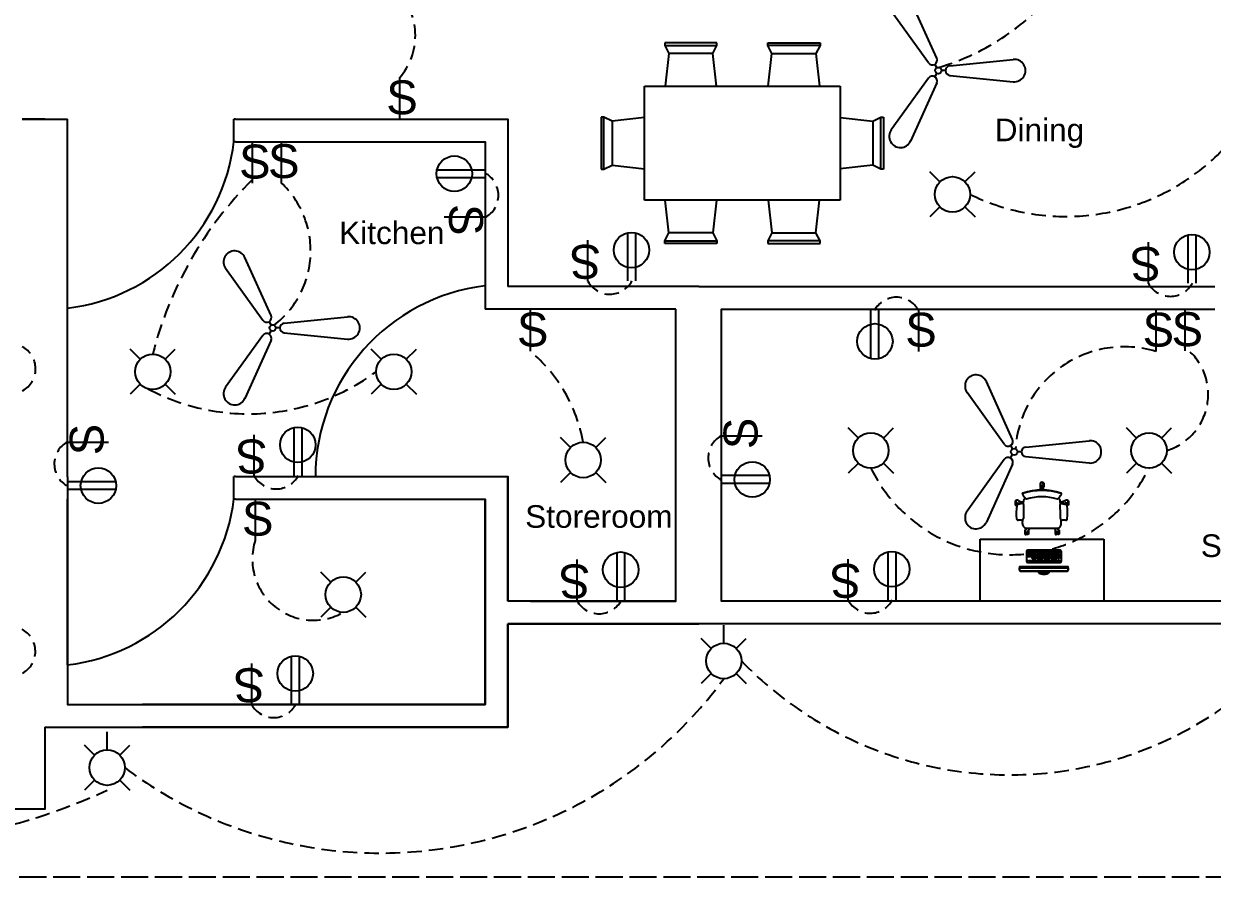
# Model space of a CAD drawing. Header units: feet. Extents: x 15180 to 17114, y 6067 to 8094.
# Drawn here: x 15779 to 16305, y 7199 to 7577 of the extents above; entities that cross this region are included whole.
import ezdxf

# ---------------------------------------------------------------- set-up
doc = ezdxf.new("R2010")
doc.units = ezdxf.units.FT
doc.linetypes.add('ACAD_ISO02W100', pattern=[15, 12, -3])
doc.linetypes.add('HIDDEN', pattern=[9.525, 6.35, -3.175])
for name, color, linetype in [('doors', 211, 'Continuous'), ('Electrical', 50, 'Continuous'), ('Electrical Hidden', 120, 'HIDDEN'), ('freecads.com', 7, 'Continuous'), ('Switches', 90, 'Continuous')]:
    doc.layers.add(name, color=color, linetype=linetype)
doc.layers.add('Layer2', color=7, linetype='ACAD_ISO02W100', true_color=0xff8f8f)
doc.styles.get("Standard").update_dxf_attribs({"font": 'arial.ttf'})

# ---------------------------------------------------------------- blocks, each defined once
blk = doc.blocks.new('*U39')
at = {"layer": 'Electrical'}
blk.add_line((-2.22, -2.22), (2.22, 2.22), dxfattribs=at)
blk = doc.blocks.new('*U40')
at = {"layer": 'Electrical', "color": 0, "linetype": 'ByBlock', "lineweight": -2, "transparency": 16777216}
for p, rotation in [((12970.18, 6151.56), 90.00000000000001), ((12970.18, 6136.04), 180), ((12985.7, 6136.04), 270)]:
    blk.add_blockref('*U39', p, dxfattribs=dict(at, rotation=rotation))
blk.add_blockref('*U39', (12985.7, 6151.56), dxfattribs=at)
blk = doc.blocks.new('*U41')
at = {"layer": 'Electrical'}
blk.add_line((-2.22, -2.22), (2.22, 2.22), dxfattribs=at)
blk = doc.blocks.new('*U42')
at = {"layer": 'Electrical', "color": 0, "linetype": 'ByBlock', "lineweight": -2, "transparency": 16777216}
for p, rotation in [((12970.18, 6151.56), 90.00000000000001), ((12970.18, 6136.04), 180), ((12985.7, 6136.04), 270)]:
    blk.add_blockref('*U41', p, dxfattribs=dict(at, rotation=rotation))
blk.add_blockref('*U41', (12985.7, 6151.56), dxfattribs=at)
blk = doc.blocks.new('*U43')
at = {"layer": 'Electrical'}
blk.add_line((-2.22, -2.22), (2.22, 2.22), dxfattribs=at)
blk = doc.blocks.new('*U44')
at = {"layer": 'Electrical', "color": 0, "linetype": 'ByBlock', "lineweight": -2, "transparency": 16777216}
for p, rotation in [((12970.18, 6151.56), 90.00000000000001), ((12970.18, 6136.04), 180), ((12985.7, 6136.04), 270)]:
    blk.add_blockref('*U43', p, dxfattribs=dict(at, rotation=rotation))
blk.add_blockref('*U43', (12985.7, 6151.56), dxfattribs=at)
blk = doc.blocks.new('*U45')
at = {"layer": 'Electrical'}
blk.add_line((-2.22, -2.22), (2.22, 2.22), dxfattribs=at)
blk = doc.blocks.new('*U46')
at = {"layer": 'Electrical', "color": 0, "linetype": 'ByBlock', "lineweight": -2, "transparency": 16777216}
for p, rotation in [((12970.18, 6151.56), 90.00000000000001), ((12970.18, 6136.04), 180), ((12985.7, 6136.04), 270)]:
    blk.add_blockref('*U45', p, dxfattribs=dict(at, rotation=rotation))
blk.add_blockref('*U45', (12985.7, 6151.56), dxfattribs=at)
blk = doc.blocks.new('*U53')
at = {"layer": 'Electrical'}
blk.add_line((-2.22, -2.22), (2.22, 2.22), dxfattribs=at)
blk = doc.blocks.new('*U54')
at = {"layer": 'Electrical', "color": 0, "linetype": 'ByBlock', "lineweight": -2, "transparency": 16777216}
for p, rotation in [((12970.18, 6151.56), 90.00000000000001), ((12970.18, 6136.04), 180), ((12985.7, 6136.04), 270)]:
    blk.add_blockref('*U53', p, dxfattribs=dict(at, rotation=rotation))
blk.add_blockref('*U53', (12985.7, 6151.56), dxfattribs=at)
blk = doc.blocks.new('*U65')
at = {"layer": 'Electrical'}
blk.add_line((-2.22, -2.22), (2.22, 2.22), dxfattribs=at)
blk = doc.blocks.new('*U66')
at = {"layer": 'Electrical', "color": 0, "linetype": 'ByBlock', "lineweight": -2, "transparency": 16777216}
for p, rotation in [((12970.18, 6151.56), 90.00000000000001), ((12970.18, 6136.04), 180), ((12985.7, 6136.04), 270)]:
    blk.add_blockref('*U65', p, dxfattribs=dict(at, rotation=rotation))
blk.add_blockref('*U65', (12985.7, 6151.56), dxfattribs=at)
blk = doc.blocks.new('*U67')
at = {"layer": 'Electrical'}
blk.add_line((-2.22, -2.22), (2.22, 2.22), dxfattribs=at)
blk = doc.blocks.new('*U68')
at = {"layer": 'Electrical', "color": 0, "linetype": 'ByBlock', "lineweight": -2, "transparency": 16777216}
for p, rotation in [((12970.18, 6151.56), 90.00000000000001), ((12970.18, 6136.04), 180), ((12985.7, 6136.04), 270)]:
    blk.add_blockref('*U67', p, dxfattribs=dict(at, rotation=rotation))
blk.add_blockref('*U67', (12985.7, 6151.56), dxfattribs=at)
blk = doc.blocks.new('*U71')
at = {"layer": 'Electrical', "color": 1}
for p, q in [((-16.81, 0), (-18.58, 0)), ((-14.9, 2.11), (13.13, 4.93)), ((-14.9, -2.11), (13.13, -4.93))]:
    blk.add_line(p, q, dxfattribs=at)
for centre, radius, start, end in [((-14.68, 0), 2.12, 95.7392, 264.2608), ((13.62, 0), 4.95, 264.2608, 95.7392)]:
    blk.add_arc(centre, radius, start, end, dxfattribs=at)
blk = doc.blocks.new('*U72')
at = {"layer": 'Electrical', "color": 0, "linetype": 'ByBlock', "lineweight": -2, "transparency": 16777216}
for p, rotation in [((11046.94, 5535.16), 120), ((11046.94, 5500.53), 239.9999999999999)]:
    blk.add_blockref('*U71', p, dxfattribs=dict(at, rotation=rotation))
blk.add_blockref('*U71', (11076.93, 5517.84), dxfattribs=at)
blk = doc.blocks.new('*U77')
at = {"layer": 'Electrical', "color": 1}
for p, q in [((-16.81, 0), (-18.58, 0)), ((-14.9, 2.11), (13.13, 4.93)), ((-14.9, -2.11), (13.13, -4.93))]:
    blk.add_line(p, q, dxfattribs=at)
for centre, radius, start, end in [((-14.68, 0), 2.12, 95.7392, 264.2608), ((13.62, 0), 4.95, 264.2608, 95.7392)]:
    blk.add_arc(centre, radius, start, end, dxfattribs=at)
blk = doc.blocks.new('*U78')
at = {"layer": 'Electrical', "color": 0, "linetype": 'ByBlock', "lineweight": -2, "transparency": 16777216}
for p, rotation in [((11046.94, 5535.16), 120), ((11046.94, 5500.53), 239.9999999999999)]:
    blk.add_blockref('*U77', p, dxfattribs=dict(at, rotation=rotation))
blk.add_blockref('*U77', (11076.93, 5517.84), dxfattribs=at)
blk = doc.blocks.new('*U81')
at = {"layer": 'Electrical'}
blk.add_line((-2.22, -2.22), (2.22, 2.22), dxfattribs=at)
blk = doc.blocks.new('*U82')
at = {"layer": 'Electrical', "color": 0, "linetype": 'ByBlock', "lineweight": -2, "transparency": 16777216}
for p, rotation in [((12970.18, 6151.56), 90.00000000000001), ((12970.18, 6136.04), 180), ((12985.7, 6136.04), 270)]:
    blk.add_blockref('*U81', p, dxfattribs=dict(at, rotation=rotation))
blk.add_blockref('*U81', (12985.7, 6151.56), dxfattribs=at)
blk = doc.blocks.new('*U83')
at = {"layer": 'Electrical'}
blk.add_line((-2.22, -2.22), (2.22, 2.22), dxfattribs=at)
blk = doc.blocks.new('*U84')
at = {"layer": 'Electrical', "color": 0, "linetype": 'ByBlock', "lineweight": -2, "transparency": 16777216}
for p, rotation in [((12970.18, 6151.56), 90.00000000000001), ((12970.18, 6136.04), 180), ((12985.7, 6136.04), 270)]:
    blk.add_blockref('*U83', p, dxfattribs=dict(at, rotation=rotation))
blk.add_blockref('*U83', (12985.7, 6151.56), dxfattribs=at)
blk = doc.blocks.new('*U91')
at = {"layer": 'Electrical', "color": 1}
for p, q in [((-16.81, 0), (-18.58, 0)), ((-14.9, 2.11), (13.13, 4.93)), ((-14.9, -2.11), (13.13, -4.93))]:
    blk.add_line(p, q, dxfattribs=at)
for centre, radius, start, end in [((-14.68, 0), 2.12, 95.7392, 264.2608), ((13.62, 0), 4.95, 264.2608, 95.7392)]:
    blk.add_arc(centre, radius, start, end, dxfattribs=at)
blk = doc.blocks.new('*U92')
at = {"layer": 'Electrical', "color": 0, "linetype": 'ByBlock', "lineweight": -2, "transparency": 16777216}
for p, rotation in [((11046.94, 5535.16), 120), ((11046.94, 5500.53), 239.9999999999999)]:
    blk.add_blockref('*U91', p, dxfattribs=dict(at, rotation=rotation))
blk.add_blockref('*U91', (11076.93, 5517.84), dxfattribs=at)

msp = doc.modelspace()

# ---------------------------------------------------------------- linework, layer by layer
for p, q in [((15787.989, 7534.818), (15777.93, 7534.818)), ((15777.93, 7534.818), (15798.049, 7534.818)), ((15798.049, 7376.475), (15798.049, 7534.818)), ((15872.257, 7534.818), (15871.641, 7534.818)), ((15871.641, 7524.758), (15871.641, 7534.818)), ((15872.257, 7524.758), (15871.641, 7524.758)), ((15982.74, 7460.706), (15982.74, 7450.647)), ((15992.8, 7450.647), (15982.74, 7450.647)), ((15872.257, 7376.729), (15871.608, 7376.729)), ((15871.608, 7366.669), (15871.608, 7376.729)), ((15872.257, 7366.669), (15871.608, 7366.669))]:
    msp.add_line(p, q)
for points in [[(16000.378, 7918.71), (16710.061, 7918.71), (16710.061, 7311.552), (15992.8, 7311.552)], [(15872.257, 7534.818), (15992.8, 7534.818), (15992.8, 7460.706)], [(15872.257, 7524.758), (15982.74, 7524.758), (15982.74, 7460.706)], [(16077.28, 7460.706), (15992.8, 7460.706)], [(16077.28, 7460.706), (16305.647, 7460.706)], [(16381.178, 7460.706), (16381.178, 7321.611), (16087.34, 7321.611), (16087.34, 7450.647), (16305.647, 7450.647)], [(16067.221, 7450.647), (15992.8, 7450.647)], [(16002.859, 7321.611), (16067.221, 7321.611), (16067.221, 7450.647)], [(15798.049, 7376.475), (15798.049, 7275.805), (15982.74, 7275.805), (15982.74, 7366.669)], [(15872.257, 7376.729), (15992.8, 7376.729), (15992.8, 7321.611)], [(15992.8, 7376.729), (15992.8, 7376.475)], [(15992.8, 7376.475), (15992.8, 7321.611)], [(15992.8, 7321.611), (15992.8, 7376.475)], [(15872.257, 7366.669), (15982.74, 7366.669), (15982.74, 7275.805), (15831.24, 7275.805)], [(16067.221, 7321.611), (15992.8, 7321.611)], [(16381.178, 7321.611), (16087.34, 7321.611)], [(15787.989, 7265.746), (15992.8, 7265.746), (15992.8, 7311.552)], [(15992.8, 7311.552), (15992.8, 7265.746), (15831.24, 7265.746)], [(15992.8, 7311.552), (16077.28, 7311.552)], [(16391.238, 7311.552), (16077.28, 7311.552)], [(15787.989, 7265.746), (15787.989, 7229.524), (15697.335, 7229.524), (15697.335, 7278.682)]]:
    msp.add_lwpolyline(points)
at = {"layer": 'doors'}
for p, q in [((15798.049, 7451.166), (15798.049, 7534.818)), ((15907.684, 7376.729), (15992.8, 7376.729)), ((15798.049, 7293.345), (15798.049, 7366.669))]:
    msp.add_line(p, q, dxfattribs=at)
for centre, radius, start, end in [((15787.989, 7534.818), 84.254, 276.85716, 353.14284), ((15992.8, 7376.475), 85.116, 96.7874, 180), ((15787.989, 7376.997), 84.254, 276.85716, 352.95935)]:
    msp.add_arc(centre, radius, start, end, dxfattribs=at)
at = {"layer": 'Electrical', "color": 6}
for p, q in [((15944.902, 7553.019), (15944.902, 7534.818)), ((15879.761, 7524.604), (15879.761, 7506.403)), ((15892.582, 7524.817), (15892.582, 7506.616)), ((16002.715, 7450.319), (16002.715, 7432.118)), ((16279.551, 7450.231), (16279.551, 7432.03)), ((16292.372, 7450.445), (16292.372, 7432.244)), ((15881.057, 7366.599), (15881.057, 7348.398))]:
    msp.add_line(p, q, dxfattribs=at)
at = {"layer": 'Electrical', "color": 3}
for p, q in [((15982.92, 7491.373), (15964.719, 7491.373)), ((16028.25, 7463.083), (16028.25, 7481.284)), ((16276.255, 7462.138), (16276.255, 7480.339)), ((16174.543, 7450.231), (16174.543, 7432.03)), ((15880.581, 7376.938), (15880.581, 7395.139)), ((16087.209, 7394.628), (16105.41, 7394.628)), ((15797.887, 7391.914), (15816.088, 7391.914)), ((16023.486, 7321.701), (16023.486, 7339.902)), ((16143.414, 7321.961), (16143.414, 7340.162)), ((15879.512, 7275.776), (15879.512, 7293.977))]:
    msp.add_line(p, q, dxfattribs=at)
at = {"layer": 'Electrical'}
for p, q in [((16088.356, 7302.911), (16088.356, 7310.911)), ((15815.539, 7255.739), (15815.539, 7263.739))]:
    msp.add_line(p, q, dxfattribs=at)
at = {"layer": 'Electrical', "color": 1}
for centre in [(16183.331, 7556.25), (15888.783, 7442.411), (16216.861, 7387.598)]:
    msp.add_circle(centre, 1.415, dxfattribs=at)
at = {"layer": 'Electrical'}
for centre in [(16189.57, 7501.493), (15835.699, 7423.041), (15942.369, 7423.041), (16153.454, 7388.165), (16276.532, 7388.165), (16026.166, 7383.988), (15920.028, 7324.424), (16088.356, 7295.074), (15815.539, 7247.902)]:
    msp.add_circle(centre, 7.837, dxfattribs=at)
at = {"layer": 'Electrical Hidden', "color": 120}
for centre, radius, start, end in [((16153.862, 7658.694), 105.239, 286.26138, 357.23551), ((15923.401, 7571.732), 28.503, 318.96455, 124.22645), ((16239.715, 7588.039), 96.334, 243.94841, 358.9539), ((15998.179, 7389.19), 167.743, 134.90646, 165.60956), ((15959.475, 7379.982), 67.734, 10.06991, 50.32952), ((16265.641, 7385.794), 48.284, 73.25664, 176.33288), ((16276.693, 7413.047), 26.039, 287.14402, 52.97714), ((16214.993, 7410.703), 68.627, 206.27086, 333.72914), ((15906.77, 7340.121), 27.012, 162.15799, 299.39445)]:
    msp.add_arc(centre, radius, start, end, dxfattribs=at)
at = {"layer": 'Electrical Hidden'}
for centre, radius, start, end in [((15977.603, 7501.085), 11.072, 298.70022, 62.13358), ((15864.115, 7476.474), 41.46, 307.67323, 46.63766), ((16037.962, 7468.4), 11.072, 208.70022, 332.13358), ((16285.967, 7467.455), 11.072, 208.70022, 332.13358), ((16164.831, 7444.914), 11.072, 28.70022, 152.13358), ((15772.797, 7424.333), 11.072, 298.70022, 62.13358), ((15878.08, 7499.171), 94.776, 241.98402, 306.55754), ((16092.526, 7384.916), 11.072, 118.70022, 242.13358), ((15803.205, 7382.201), 11.072, 118.70022, 242.13358), ((15890.293, 7382.255), 11.072, 208.70022, 332.13358), ((16033.198, 7327.018), 11.072, 208.70022, 332.13358), ((16153.126, 7327.278), 11.072, 208.70022, 332.13358), ((15772.711, 7299.334), 11.072, 298.70022, 62.13358), ((16214.842, 7409.683), 164.962, 224.00788, 315.672), ((15936.426, 7398.301), 188.197, 233.04948, 323.83249), ((15889.224, 7281.093), 11.072, 208.70022, 332.13358), ((15703.399, 7480.653), 267.377, 238.56366, 294.79703)]:
    msp.add_arc(centre, radius, start, end, dxfattribs=at)
at = {"layer": 'freecads.com'}
for p, q in [((16085.327, 7568.591), (16062.234, 7568.591)), ((16062.234, 7568.591), (16062.234, 7567.39)), ((16062.234, 7567.39), (16064.036, 7563.786)), ((16062.234, 7567.39), (16085.327, 7567.39)), ((16083.525, 7563.786), (16085.327, 7567.39)), ((16085.327, 7567.39), (16085.327, 7568.591)), ((16107.885, 7568.591), (16130.978, 7568.592)), ((16107.885, 7567.39), (16107.885, 7568.591)), ((16109.687, 7563.786), (16107.885, 7567.39)), ((16130.978, 7567.39), (16107.885, 7567.39)), ((16130.978, 7567.39), (16129.176, 7563.786)), ((16130.978, 7568.592), (16130.978, 7567.39)), ((16064.036, 7563.786), (16062.434, 7549.37)), ((16083.525, 7563.786), (16064.036, 7563.786)), ((16085.127, 7549.37), (16083.525, 7563.786)), ((16108.086, 7549.37), (16109.687, 7563.786)), ((16109.687, 7563.786), (16129.176, 7563.786)), ((16129.176, 7563.786), (16130.778, 7549.37)), ((16053.358, 7549.37), (16139.855, 7549.37)), ((16053.358, 7498.913), (16053.358, 7549.37)), ((16139.855, 7549.37), (16139.855, 7498.913)), ((16035.337, 7535.688), (16034.136, 7535.688)), ((16034.136, 7535.688), (16034.136, 7512.595)), ((16038.941, 7533.886), (16035.337, 7535.688)), ((16035.337, 7512.595), (16035.337, 7535.688)), ((16154.271, 7533.886), (16157.875, 7535.688)), ((16157.875, 7535.688), (16159.076, 7535.688)), ((16157.875, 7512.595), (16157.875, 7535.688)), ((16159.076, 7535.688), (16159.077, 7512.595)), ((16053.358, 7535.487), (16038.941, 7533.886)), ((16038.941, 7533.886), (16038.941, 7514.397)), ((16139.855, 7535.488), (16154.271, 7533.886)), ((16154.271, 7533.886), (16154.271, 7514.397)), ((16034.136, 7512.595), (16035.337, 7512.595)), ((16035.337, 7512.595), (16038.941, 7514.397)), ((16038.941, 7514.397), (16053.358, 7512.795)), ((16154.271, 7514.397), (16139.855, 7512.796)), ((16157.875, 7512.595), (16154.271, 7514.397)), ((16159.077, 7512.595), (16157.875, 7512.595)), ((16139.855, 7498.913), (16053.358, 7498.913)), ((16064.036, 7484.497), (16062.435, 7498.913)), ((16085.127, 7498.913), (16083.525, 7484.497)), ((16108.086, 7498.913), (16109.688, 7484.497)), ((16129.176, 7484.497), (16130.778, 7498.913)), ((16062.234, 7480.893), (16064.036, 7484.497)), ((16083.525, 7484.497), (16064.036, 7484.497)), ((16083.525, 7484.497), (16085.327, 7480.893)), ((16109.688, 7484.497), (16107.886, 7480.893)), ((16109.688, 7484.497), (16129.176, 7484.497)), ((16130.978, 7480.893), (16129.176, 7484.497)), ((16062.234, 7479.691), (16062.234, 7480.893)), ((16062.234, 7480.893), (16085.327, 7480.893)), ((16085.327, 7479.691), (16062.234, 7479.691)), ((16085.327, 7480.893), (16085.327, 7479.691)), ((16107.886, 7480.893), (16107.886, 7479.692)), ((16130.978, 7480.893), (16107.886, 7480.893)), ((16107.886, 7479.692), (16130.978, 7479.692)), ((16130.978, 7479.692), (16130.978, 7480.893)), ((16201.802, 7348.951), (16256.482, 7348.951)), ((16201.802, 7321.611), (16201.802, 7348.951)), ((16256.482, 7348.951), (16256.482, 7321.611)), ((16222.36, 7343.652), (16222.36, 7339.21)), ((16222.414, 7343.764), (16223.017, 7343.764)), ((16222.414, 7343.764), (16222.414, 7343.224)), ((16223.017, 7343.224), (16222.414, 7343.224)), ((16222.414, 7343.12), (16223.017, 7343.12)), ((16222.414, 7343.12), (16222.414, 7342.58)), ((16223.017, 7342.58), (16222.414, 7342.58)), ((16222.414, 7342.392), (16223.017, 7342.392)), ((16222.414, 7342.392), (16222.414, 7341.851)), ((16223.017, 7341.851), (16222.414, 7341.851)), ((16222.414, 7341.678), (16223.017, 7341.678)), ((16222.414, 7341.678), (16222.414, 7341.137)), ((16223.017, 7341.137), (16222.414, 7341.137)), ((16237.226, 7344.165), (16222.872, 7344.165)), ((16223.017, 7343.764), (16223.017, 7343.224)), ((16223.017, 7343.12), (16223.017, 7342.58)), ((16223.017, 7342.392), (16223.017, 7341.851)), ((16223.017, 7341.678), (16223.017, 7341.137)), ((16223.103, 7343.764), (16224.396, 7343.764)), ((16223.103, 7343.764), (16223.103, 7343.224)), ((16224.396, 7343.224), (16223.103, 7343.224)), ((16223.103, 7343.12), (16223.706, 7343.12)), ((16223.103, 7343.12), (16223.103, 7342.58)), ((16223.706, 7342.58), (16223.103, 7342.58)), ((16223.103, 7342.392), (16223.706, 7342.392)), ((16223.103, 7342.392), (16223.103, 7341.851)), ((16223.706, 7341.851), (16223.103, 7341.851)), ((16223.103, 7341.678), (16223.706, 7341.678)), ((16223.103, 7341.678), (16223.103, 7341.137)), ((16223.706, 7341.137), (16223.103, 7341.137)), ((16223.706, 7343.12), (16223.706, 7342.58)), ((16223.706, 7342.392), (16223.706, 7341.851)), ((16223.706, 7341.678), (16223.706, 7341.137)), ((16223.794, 7343.764), (16224.396, 7343.764)), ((16224.396, 7343.224), (16223.794, 7343.224)), ((16223.794, 7343.12), (16224.396, 7343.12)), ((16223.794, 7343.12), (16223.794, 7342.58)), ((16224.396, 7342.58), (16223.794, 7342.58)), ((16223.794, 7342.392), (16224.396, 7342.392)), ((16223.794, 7342.392), (16223.794, 7341.851)), ((16224.396, 7341.851), (16223.794, 7341.851)), ((16223.794, 7341.678), (16224.396, 7341.678)), ((16223.794, 7341.678), (16223.794, 7341.137)), ((16224.396, 7341.137), (16223.794, 7341.137)), ((16224.396, 7343.764), (16224.396, 7343.224)), ((16224.396, 7343.12), (16224.396, 7342.58)), ((16224.396, 7342.392), (16224.396, 7341.851)), ((16224.396, 7341.678), (16224.396, 7341.137)), ((16224.639, 7343.764), (16225.242, 7343.764)), ((16224.639, 7343.764), (16224.639, 7343.224)), ((16225.242, 7343.224), (16224.639, 7343.224)), ((16224.639, 7342.392), (16225.242, 7342.392)), ((16224.639, 7342.392), (16224.639, 7341.851)), ((16225.242, 7341.851), (16224.639, 7341.851)), ((16224.639, 7341.678), (16225.242, 7341.678)), ((16224.639, 7341.678), (16224.639, 7341.137)), ((16225.242, 7341.137), (16224.639, 7341.137)), ((16225.242, 7343.764), (16225.242, 7343.224)), ((16225.242, 7343.764), (16225.242, 7343.224)), ((16225.242, 7342.392), (16225.242, 7341.851)), ((16225.242, 7342.392), (16225.242, 7341.851)), ((16225.242, 7341.678), (16225.242, 7341.137)), ((16225.242, 7341.678), (16225.242, 7341.137)), ((16225.33, 7343.767), (16225.932, 7343.767)), ((16225.33, 7343.767), (16225.33, 7343.226)), ((16225.932, 7343.226), (16225.33, 7343.226)), ((16225.33, 7343.051), (16225.932, 7343.051)), ((16225.33, 7343.051), (16225.33, 7342.51)), ((16225.932, 7342.51), (16225.33, 7342.51)), ((16225.33, 7342.392), (16225.932, 7342.392)), ((16225.33, 7342.392), (16225.33, 7341.851)), ((16225.932, 7341.851), (16225.33, 7341.851)), ((16225.33, 7341.678), (16225.932, 7341.678)), ((16225.33, 7341.678), (16225.33, 7341.137)), ((16225.932, 7341.137), (16225.33, 7341.137)), ((16225.932, 7343.767), (16225.932, 7343.226)), ((16225.932, 7343.767), (16225.932, 7343.226)), ((16225.932, 7343.051), (16225.932, 7342.51)), ((16225.932, 7343.051), (16225.932, 7342.51)), ((16225.932, 7342.392), (16225.932, 7341.851)), ((16225.932, 7342.392), (16225.932, 7341.851)), ((16225.932, 7341.678), (16225.932, 7341.137)), ((16225.932, 7341.678), (16225.932, 7341.137)), ((16226.02, 7343.764), (16226.623, 7343.764)), ((16226.02, 7343.764), (16226.02, 7343.224)), ((16226.623, 7343.224), (16226.02, 7343.224)), ((16226.02, 7342.392), (16226.623, 7342.392)), ((16226.02, 7342.392), (16226.02, 7341.851)), ((16226.623, 7341.851), (16226.02, 7341.851)), ((16226.02, 7341.678), (16226.623, 7341.678)), ((16226.02, 7341.678), (16226.02, 7341.137)), ((16226.623, 7341.137), (16226.02, 7341.137)), ((16226.623, 7343.764), (16226.623, 7343.224)), ((16226.623, 7343.764), (16226.623, 7343.224)), ((16226.623, 7342.392), (16226.623, 7341.851)), ((16226.623, 7342.392), (16226.623, 7341.851)), ((16226.623, 7341.678), (16226.623, 7341.137)), ((16226.623, 7341.678), (16226.623, 7341.137)), ((16226.947, 7343.768), (16227.96, 7343.768)), ((16226.947, 7343.232), (16226.947, 7343.768)), ((16227.96, 7343.227), (16226.947, 7343.227)), ((16226.947, 7343.12), (16228.652, 7343.12)), ((16226.947, 7342.585), (16226.947, 7343.12)), ((16228.652, 7342.585), (16226.947, 7342.585)), ((16226.947, 7341.856), (16226.947, 7342.397)), ((16226.947, 7342.397), (16228.219, 7342.397)), ((16228.219, 7341.856), (16226.947, 7341.856)), ((16226.947, 7341.142), (16226.947, 7341.683)), ((16226.947, 7341.683), (16227.832, 7341.683)), ((16227.832, 7341.142), (16226.947, 7341.142)), ((16227.832, 7341.683), (16227.832, 7341.142)), ((16227.96, 7343.768), (16227.96, 7343.227)), ((16228.049, 7343.768), (16228.652, 7343.768)), ((16228.049, 7343.768), (16228.652, 7343.768)), ((16228.049, 7343.768), (16228.049, 7343.227)), ((16228.652, 7343.227), (16228.049, 7343.227)), ((16228.049, 7341.678), (16228.652, 7341.678)), ((16228.049, 7341.678), (16228.049, 7341.137)), ((16228.652, 7341.137), (16228.049, 7341.137)), ((16228.219, 7342.397), (16228.219, 7341.856)), ((16228.652, 7343.768), (16228.652, 7343.232)), ((16228.652, 7343.768), (16228.652, 7343.227)), ((16228.652, 7343.768), (16228.652, 7343.227)), ((16228.652, 7343.12), (16228.652, 7342.585)), ((16228.652, 7341.678), (16228.652, 7341.137)), ((16228.652, 7341.678), (16228.652, 7341.137)), ((16228.74, 7343.768), (16229.343, 7343.768)), ((16228.74, 7343.768), (16228.74, 7343.227)), ((16229.343, 7343.227), (16228.74, 7343.227)), ((16228.74, 7343.12), (16229.343, 7343.12)), ((16228.74, 7343.12), (16228.74, 7342.58)), ((16229.343, 7342.58), (16228.74, 7342.58)), ((16228.74, 7342.392), (16229.343, 7342.392)), ((16228.74, 7342.392), (16228.74, 7341.851)), ((16229.343, 7341.851), (16228.74, 7341.851)), ((16228.74, 7341.678), (16229.343, 7341.678)), ((16228.74, 7341.678), (16228.74, 7341.137)), ((16229.343, 7341.137), (16228.74, 7341.137)), ((16229.343, 7343.768), (16229.343, 7343.227)), ((16229.343, 7343.768), (16229.343, 7343.227)), ((16229.343, 7343.12), (16229.343, 7342.58)), ((16229.343, 7343.12), (16229.343, 7342.58)), ((16229.343, 7342.392), (16229.343, 7341.851)), ((16229.343, 7342.392), (16229.343, 7341.851)), ((16229.343, 7341.678), (16229.343, 7341.137)), ((16229.343, 7341.678), (16229.343, 7341.137)), ((16229.431, 7343.768), (16230.033, 7343.768)), ((16229.431, 7343.768), (16229.431, 7343.227)), ((16230.033, 7343.227), (16229.431, 7343.227)), ((16229.431, 7343.12), (16230.033, 7343.12)), ((16229.431, 7343.12), (16229.431, 7342.58)), ((16230.033, 7342.58), (16229.431, 7342.58)), ((16229.431, 7342.392), (16230.033, 7342.392)), ((16229.431, 7342.392), (16229.431, 7341.851)), ((16230.033, 7341.851), (16229.431, 7341.851)), ((16229.431, 7341.678), (16230.033, 7341.678)), ((16229.431, 7341.678), (16229.431, 7341.137)), ((16230.033, 7341.137), (16229.431, 7341.137)), ((16230.033, 7343.768), (16230.033, 7343.227)), ((16230.033, 7343.768), (16230.033, 7343.227)), ((16230.033, 7343.12), (16230.033, 7342.58)), ((16230.033, 7343.12), (16230.033, 7342.58)), ((16230.033, 7342.392), (16230.033, 7341.851)), ((16230.033, 7342.392), (16230.033, 7341.851)), ((16230.033, 7341.678), (16230.033, 7341.137)), ((16230.033, 7341.678), (16230.033, 7341.137)), ((16230.121, 7343.768), (16233.487, 7343.768)), ((16230.121, 7343.768), (16230.121, 7343.227)), ((16233.487, 7343.227), (16230.121, 7343.227)), ((16230.121, 7343.12), (16230.724, 7343.12)), ((16230.121, 7343.12), (16230.121, 7342.58)), ((16230.724, 7342.58), (16230.121, 7342.58)), ((16230.121, 7342.392), (16230.724, 7342.392)), ((16230.121, 7342.392), (16230.121, 7341.851)), ((16230.724, 7341.851), (16230.121, 7341.851)), ((16230.121, 7341.678), (16230.724, 7341.678)), ((16230.121, 7341.678), (16230.121, 7341.137)), ((16230.724, 7341.137), (16230.121, 7341.137)), ((16230.724, 7343.12), (16230.724, 7342.58)), ((16230.724, 7343.12), (16230.724, 7342.58)), ((16230.724, 7342.392), (16230.724, 7341.851)), ((16230.724, 7342.392), (16230.724, 7341.851)), ((16230.724, 7341.678), (16230.724, 7341.137)), ((16230.724, 7341.678), (16230.724, 7341.137)), ((16230.812, 7343.768), (16231.415, 7343.768)), ((16231.415, 7343.227), (16230.812, 7343.227)), ((16230.812, 7343.12), (16231.415, 7343.12)), ((16230.812, 7343.12), (16230.812, 7342.58)), ((16231.415, 7342.58), (16230.812, 7342.58)), ((16230.812, 7342.392), (16231.415, 7342.392)), ((16230.812, 7342.392), (16230.812, 7341.851)), ((16231.415, 7341.851), (16230.812, 7341.851)), ((16230.812, 7341.678), (16231.415, 7341.678)), ((16230.812, 7341.678), (16230.812, 7341.137)), ((16231.415, 7341.137), (16230.812, 7341.137)), ((16231.415, 7343.12), (16231.415, 7342.58)), ((16231.415, 7343.12), (16231.415, 7342.58)), ((16231.415, 7342.392), (16231.415, 7341.851)), ((16231.415, 7342.392), (16231.415, 7341.851)), ((16231.415, 7341.678), (16231.415, 7341.137)), ((16231.415, 7341.678), (16231.415, 7341.137)), ((16231.503, 7343.768), (16232.105, 7343.768)), ((16232.105, 7343.227), (16231.503, 7343.227)), ((16231.503, 7343.12), (16232.105, 7343.12)), ((16231.503, 7343.12), (16231.503, 7342.58)), ((16232.105, 7342.58), (16231.503, 7342.58)), ((16231.503, 7342.392), (16232.105, 7342.392)), ((16231.503, 7342.392), (16231.503, 7341.851)), ((16232.105, 7341.851), (16231.503, 7341.851)), ((16231.503, 7341.678), (16232.105, 7341.678)), ((16231.503, 7341.678), (16231.503, 7341.137)), ((16232.105, 7341.137), (16231.503, 7341.137)), ((16232.105, 7343.12), (16232.105, 7342.58)), ((16232.105, 7343.12), (16232.105, 7342.58)), ((16232.105, 7342.392), (16232.105, 7341.851)), ((16232.105, 7342.392), (16232.105, 7341.851)), ((16232.105, 7341.678), (16232.105, 7341.137)), ((16232.105, 7341.678), (16232.105, 7341.137)), ((16232.193, 7343.768), (16232.796, 7343.768)), ((16232.796, 7343.227), (16232.193, 7343.227)), ((16232.193, 7343.12), (16232.796, 7343.12)), ((16232.193, 7343.12), (16232.193, 7342.58)), ((16232.796, 7342.58), (16232.193, 7342.58)), ((16232.193, 7342.392), (16232.796, 7342.392)), ((16232.193, 7342.392), (16232.193, 7341.851)), ((16232.796, 7341.851), (16232.193, 7341.851)), ((16232.193, 7341.678), (16232.796, 7341.678)), ((16232.193, 7341.678), (16232.193, 7341.137)), ((16232.796, 7341.137), (16232.193, 7341.137)), ((16232.796, 7343.12), (16232.796, 7342.58)), ((16232.796, 7343.12), (16232.796, 7342.58)), ((16232.796, 7342.392), (16232.796, 7341.851)), ((16232.796, 7342.392), (16232.796, 7341.851)), ((16232.796, 7341.678), (16232.796, 7341.137)), ((16232.796, 7341.678), (16232.796, 7341.137)), ((16232.884, 7343.768), (16233.487, 7343.768)), ((16233.487, 7343.227), (16232.884, 7343.227)), ((16232.884, 7343.12), (16233.487, 7343.12)), ((16232.884, 7343.12), (16232.884, 7342.58)), ((16233.487, 7342.58), (16232.884, 7342.58)), ((16232.884, 7342.392), (16233.487, 7342.392)), ((16232.884, 7342.392), (16232.884, 7341.851)), ((16233.487, 7341.851), (16232.884, 7341.851)), ((16232.884, 7341.678), (16233.487, 7341.678)), ((16232.884, 7341.678), (16232.884, 7341.137)), ((16233.487, 7341.137), (16232.884, 7341.137)), ((16233.487, 7343.768), (16233.487, 7343.227)), ((16233.487, 7343.768), (16233.487, 7343.227)), ((16233.487, 7343.12), (16233.487, 7342.58)), ((16233.487, 7343.12), (16233.487, 7342.58)), ((16233.487, 7342.392), (16233.487, 7341.851)), ((16233.487, 7342.392), (16233.487, 7341.851)), ((16233.487, 7341.678), (16233.487, 7341.137)), ((16233.487, 7341.678), (16233.487, 7341.137)), ((16233.575, 7343.768), (16234.177, 7343.768)), ((16233.575, 7343.768), (16233.575, 7343.227)), ((16234.177, 7343.227), (16233.575, 7343.227)), ((16233.575, 7343.12), (16234.177, 7343.12)), ((16233.575, 7343.12), (16233.575, 7342.58)), ((16234.177, 7342.58), (16233.575, 7342.58)), ((16233.575, 7342.392), (16234.177, 7342.392)), ((16233.575, 7342.392), (16233.575, 7341.851)), ((16234.177, 7341.851), (16233.575, 7341.851)), ((16233.575, 7341.678), (16234.177, 7341.678)), ((16233.575, 7341.678), (16233.575, 7341.137)), ((16234.177, 7341.137), (16233.575, 7341.137)), ((16234.177, 7343.768), (16234.177, 7343.227)), ((16234.177, 7343.768), (16234.177, 7343.227)), ((16234.177, 7343.12), (16234.177, 7342.58)), ((16234.177, 7343.12), (16234.177, 7342.58)), ((16234.177, 7342.392), (16234.177, 7341.851)), ((16234.177, 7342.392), (16234.177, 7341.851)), ((16234.177, 7341.678), (16234.177, 7341.137)), ((16234.177, 7341.678), (16234.177, 7341.137)), ((16234.265, 7343.768), (16234.868, 7343.768)), ((16234.265, 7343.768), (16234.265, 7343.227)), ((16234.868, 7343.227), (16234.265, 7343.227)), ((16234.265, 7343.12), (16234.868, 7343.12)), ((16234.265, 7343.12), (16234.265, 7342.58)), ((16234.868, 7342.58), (16234.265, 7342.58)), ((16234.265, 7342.392), (16234.868, 7342.392)), ((16234.265, 7342.392), (16234.265, 7341.851)), ((16234.868, 7341.851), (16234.265, 7341.851)), ((16234.265, 7341.678), (16234.868, 7341.678)), ((16234.265, 7341.678), (16234.265, 7341.137)), ((16234.868, 7341.137), (16234.265, 7341.137)), ((16234.868, 7343.768), (16234.868, 7343.227)), ((16234.868, 7343.768), (16234.868, 7343.227)), ((16234.868, 7343.12), (16234.868, 7342.58)), ((16234.868, 7343.12), (16234.868, 7342.58)), ((16234.868, 7342.392), (16234.868, 7341.851)), ((16234.868, 7342.392), (16234.868, 7341.851)), ((16234.868, 7341.678), (16234.868, 7341.137)), ((16234.868, 7341.678), (16234.868, 7341.137)), ((16234.956, 7343.768), (16235.558, 7343.768)), ((16234.956, 7343.768), (16234.956, 7343.227)), ((16235.558, 7343.227), (16234.956, 7343.227)), ((16234.956, 7343.12), (16235.558, 7343.12)), ((16234.956, 7343.12), (16234.956, 7342.58)), ((16235.558, 7342.58), (16234.956, 7342.58)), ((16234.956, 7342.392), (16235.558, 7342.392)), ((16234.956, 7342.392), (16234.956, 7341.851)), ((16235.558, 7341.851), (16234.956, 7341.851)), ((16234.956, 7341.678), (16235.558, 7341.678)), ((16234.956, 7341.678), (16234.956, 7341.137)), ((16235.558, 7341.137), (16234.956, 7341.137)), ((16235.558, 7343.768), (16235.558, 7343.227)), ((16235.558, 7343.768), (16235.558, 7343.227)), ((16235.558, 7343.12), (16235.558, 7342.58)), ((16235.558, 7343.12), (16235.558, 7342.58)), ((16235.558, 7342.392), (16235.558, 7341.851)), ((16235.558, 7342.392), (16235.558, 7341.851)), ((16235.558, 7341.678), (16235.558, 7341.137)), ((16235.558, 7341.678), (16235.558, 7341.137)), ((16235.646, 7343.768), (16236.94, 7343.768)), ((16235.646, 7343.768), (16236.249, 7343.768)), ((16235.646, 7343.768), (16235.646, 7343.227)), ((16236.94, 7343.227), (16235.646, 7343.227)), ((16236.249, 7343.227), (16235.646, 7343.227)), ((16235.646, 7343.12), (16236.94, 7343.12)), ((16235.646, 7343.12), (16236.249, 7343.12)), ((16235.646, 7343.12), (16235.646, 7342.58)), ((16236.94, 7342.58), (16235.646, 7342.58)), ((16236.249, 7342.58), (16235.646, 7342.58)), ((16235.646, 7342.392), (16236.249, 7342.392)), ((16235.646, 7342.392), (16235.646, 7341.851)), ((16236.249, 7341.851), (16235.646, 7341.851)), ((16235.646, 7341.678), (16236.249, 7341.678)), ((16235.646, 7341.678), (16235.646, 7341.137)), ((16236.249, 7341.137), (16235.646, 7341.137)), ((16236.249, 7342.392), (16236.249, 7341.851)), ((16236.249, 7342.392), (16236.249, 7341.851)), ((16236.249, 7341.678), (16236.249, 7341.137)), ((16236.249, 7341.678), (16236.249, 7341.137)), ((16236.337, 7342.392), (16236.94, 7342.392)), ((16236.337, 7342.392), (16236.337, 7341.851)), ((16236.94, 7341.851), (16236.337, 7341.851)), ((16236.337, 7341.678), (16236.94, 7341.678)), ((16236.337, 7341.678), (16236.337, 7341.137)), ((16236.94, 7341.137), (16236.337, 7341.137)), ((16236.94, 7343.768), (16236.94, 7343.227)), ((16236.94, 7343.12), (16236.94, 7342.58)), ((16236.94, 7342.392), (16236.94, 7341.851)), ((16236.94, 7341.678), (16236.94, 7341.137)), ((16237.738, 7339.21), (16237.738, 7343.652)), ((16240.78, 7336.295), (16219.219, 7336.295)), ((16219.219, 7336.295), (16219.219, 7335.27)), ((16222.872, 7338.697), (16237.226, 7338.697)), ((16224.639, 7340.935), (16225.242, 7340.935)), ((16224.639, 7340.935), (16224.639, 7340.395)), ((16225.242, 7340.395), (16224.639, 7340.395)), ((16224.639, 7339.679), (16225.242, 7339.679)), ((16224.639, 7339.679), (16224.639, 7339.139)), ((16225.242, 7339.139), (16224.639, 7339.139)), ((16225.242, 7340.935), (16225.242, 7340.395)), ((16225.242, 7340.935), (16225.242, 7340.395)), ((16225.242, 7339.679), (16225.242, 7339.139)), ((16225.242, 7339.679), (16225.242, 7339.139)), ((16225.33, 7340.935), (16225.932, 7340.935)), ((16225.33, 7340.935), (16225.33, 7340.395)), ((16225.932, 7340.395), (16225.33, 7340.395)), ((16225.33, 7339.679), (16225.932, 7339.679)), ((16225.33, 7339.679), (16225.33, 7339.139)), ((16225.932, 7339.139), (16225.33, 7339.139)), ((16225.932, 7340.935), (16225.932, 7340.395)), ((16225.932, 7340.935), (16225.932, 7340.395)), ((16225.932, 7339.679), (16225.932, 7339.139)), ((16225.932, 7339.679), (16225.932, 7339.139)), ((16226.02, 7340.935), (16226.623, 7340.935)), ((16226.02, 7340.935), (16226.02, 7340.395)), ((16226.623, 7340.395), (16226.02, 7340.395)), ((16226.02, 7339.679), (16226.623, 7339.679)), ((16226.02, 7339.679), (16226.02, 7339.139)), ((16226.623, 7339.139), (16226.02, 7339.139)), ((16226.623, 7340.935), (16226.623, 7340.395)), ((16226.623, 7340.935), (16226.623, 7340.395)), ((16226.623, 7339.679), (16226.623, 7339.139)), ((16226.623, 7339.679), (16226.623, 7339.139)), ((16227.074, 7339.683), (16227.676, 7339.683)), ((16227.074, 7339.683), (16227.074, 7339.143)), ((16227.676, 7339.143), (16227.074, 7339.143)), ((16227.676, 7339.683), (16227.676, 7339.143)), ((16227.676, 7339.683), (16227.676, 7339.143)), ((16227.764, 7339.683), (16228.367, 7339.683)), ((16227.764, 7339.683), (16227.764, 7339.143)), ((16228.367, 7339.143), (16227.764, 7339.143)), ((16228.049, 7340.935), (16228.652, 7340.935)), ((16228.049, 7340.935), (16228.049, 7340.395)), ((16228.652, 7340.395), (16228.049, 7340.395)), ((16228.367, 7339.683), (16228.367, 7339.143)), ((16228.367, 7339.683), (16228.367, 7339.143)), ((16228.455, 7339.685), (16229.058, 7339.685)), ((16228.455, 7339.685), (16228.455, 7339.144)), ((16229.058, 7339.144), (16228.455, 7339.144)), ((16228.652, 7340.935), (16228.652, 7340.395)), ((16228.652, 7340.935), (16228.652, 7340.395)), ((16228.74, 7340.935), (16229.343, 7340.935)), ((16228.74, 7340.935), (16228.74, 7340.395)), ((16229.343, 7340.395), (16228.74, 7340.395)), ((16229.058, 7339.685), (16229.058, 7339.144)), ((16229.058, 7339.685), (16229.058, 7339.144)), ((16229.146, 7339.685), (16229.748, 7339.685)), ((16229.146, 7339.685), (16229.146, 7339.144)), ((16229.748, 7339.144), (16229.146, 7339.144)), ((16229.343, 7340.935), (16229.343, 7340.395)), ((16229.343, 7340.935), (16229.343, 7340.395)), ((16229.431, 7340.935), (16230.033, 7340.935)), ((16229.431, 7340.935), (16229.431, 7340.395)), ((16230.033, 7340.395), (16229.431, 7340.395)), ((16229.748, 7339.685), (16229.748, 7339.144)), ((16229.748, 7339.685), (16229.748, 7339.144)), ((16230.033, 7340.935), (16230.033, 7340.395)), ((16230.033, 7340.935), (16230.033, 7340.395)), ((16230.121, 7340.935), (16230.724, 7340.935)), ((16230.121, 7340.935), (16230.121, 7340.395)), ((16230.724, 7340.395), (16230.121, 7340.395)), ((16230.183, 7339.683), (16230.785, 7339.683)), ((16230.183, 7339.683), (16230.183, 7339.143)), ((16230.785, 7339.143), (16230.183, 7339.143)), ((16230.724, 7340.935), (16230.724, 7340.395)), ((16230.724, 7340.935), (16230.724, 7340.395)), ((16230.785, 7339.683), (16230.785, 7339.143)), ((16230.785, 7339.683), (16230.785, 7339.143)), ((16230.812, 7340.935), (16231.415, 7340.935)), ((16230.812, 7340.935), (16230.812, 7340.395)), ((16231.415, 7340.395), (16230.812, 7340.395)), ((16230.873, 7339.683), (16231.476, 7339.683)), ((16230.873, 7339.683), (16230.873, 7339.143)), ((16231.476, 7339.143), (16230.873, 7339.143)), ((16231.415, 7340.935), (16231.415, 7340.395)), ((16231.415, 7340.935), (16231.415, 7340.395)), ((16231.476, 7339.683), (16231.476, 7339.143)), ((16231.476, 7339.683), (16231.476, 7339.143)), ((16231.503, 7340.935), (16232.105, 7340.935)), ((16231.503, 7340.935), (16231.503, 7340.395)), ((16232.105, 7340.395), (16231.503, 7340.395)), ((16231.564, 7339.683), (16232.167, 7339.683)), ((16231.564, 7339.683), (16231.564, 7339.143)), ((16232.167, 7339.143), (16231.564, 7339.143)), ((16232.105, 7340.935), (16232.105, 7340.395)), ((16232.105, 7340.935), (16232.105, 7340.395)), ((16232.167, 7339.683), (16232.167, 7339.143)), ((16232.167, 7339.683), (16232.167, 7339.143)), ((16232.193, 7340.935), (16232.796, 7340.935)), ((16232.193, 7340.935), (16232.193, 7340.395)), ((16232.796, 7340.395), (16232.193, 7340.395)), ((16232.255, 7339.683), (16232.857, 7339.683)), ((16232.255, 7339.683), (16232.255, 7339.143)), ((16232.857, 7339.143), (16232.255, 7339.143)), ((16232.796, 7340.935), (16232.796, 7340.395)), ((16232.796, 7340.935), (16232.796, 7340.395)), ((16232.857, 7339.683), (16232.857, 7339.143)), ((16232.857, 7339.683), (16232.857, 7339.143)), ((16232.884, 7340.935), (16233.487, 7340.935)), ((16232.884, 7340.935), (16232.884, 7340.395)), ((16233.487, 7340.395), (16232.884, 7340.395)), ((16233.279, 7339.683), (16233.882, 7339.683)), ((16233.279, 7339.683), (16233.279, 7339.143)), ((16233.882, 7339.143), (16233.279, 7339.143)), ((16233.487, 7340.935), (16233.487, 7340.395)), ((16233.487, 7340.935), (16233.487, 7340.395)), ((16233.575, 7340.935), (16234.177, 7340.935)), ((16233.575, 7340.935), (16233.575, 7340.395)), ((16234.177, 7340.395), (16233.575, 7340.395)), ((16233.882, 7339.683), (16233.882, 7339.143)), ((16233.882, 7339.683), (16233.882, 7339.143)), ((16233.97, 7339.683), (16234.572, 7339.683)), ((16233.97, 7339.683), (16233.97, 7339.143)), ((16234.572, 7339.143), (16233.97, 7339.143)), ((16234.177, 7340.935), (16234.177, 7340.395)), ((16234.177, 7340.935), (16234.177, 7340.395)), ((16234.265, 7340.935), (16234.868, 7340.935)), ((16234.265, 7340.935), (16234.265, 7340.395)), ((16234.868, 7340.395), (16234.265, 7340.395)), ((16234.572, 7339.683), (16234.572, 7339.143)), ((16234.572, 7339.683), (16234.572, 7339.143)), ((16234.66, 7339.683), (16235.263, 7339.683)), ((16234.66, 7339.683), (16234.66, 7339.143)), ((16235.263, 7339.143), (16234.66, 7339.143)), ((16234.868, 7340.935), (16234.868, 7340.395)), ((16234.868, 7340.935), (16234.868, 7340.395)), ((16234.956, 7340.935), (16235.558, 7340.935)), ((16234.956, 7340.935), (16234.956, 7340.395)), ((16235.558, 7340.395), (16234.956, 7340.395)), ((16235.263, 7339.683), (16235.263, 7339.143)), ((16235.263, 7339.683), (16235.263, 7339.143)), ((16235.351, 7339.683), (16235.954, 7339.683)), ((16235.351, 7339.683), (16235.351, 7339.143)), ((16235.954, 7339.143), (16235.351, 7339.143)), ((16235.558, 7340.935), (16235.558, 7340.395)), ((16235.558, 7340.935), (16235.558, 7340.395)), ((16235.646, 7340.935), (16236.249, 7340.935)), ((16235.646, 7340.935), (16235.646, 7340.395)), ((16236.249, 7340.395), (16235.646, 7340.395)), ((16235.954, 7339.683), (16235.954, 7339.143)), ((16235.954, 7339.683), (16235.954, 7339.143)), ((16236.249, 7340.935), (16236.249, 7340.395)), ((16236.249, 7340.935), (16236.249, 7340.395)), ((16236.337, 7340.935), (16236.94, 7340.935)), ((16236.337, 7340.935), (16236.337, 7340.395)), ((16236.94, 7340.395), (16236.337, 7340.395)), ((16236.337, 7339.683), (16236.94, 7339.683)), ((16236.337, 7339.683), (16236.337, 7339.143)), ((16236.94, 7339.143), (16236.337, 7339.143)), ((16236.94, 7340.935), (16236.94, 7340.395)), ((16236.94, 7339.683), (16236.94, 7339.143)), ((16240.78, 7335.27), (16240.78, 7336.295)), ((16219.731, 7334.757), (16240.267, 7334.757)), ((16227.578, 7334.46), (16227.578, 7334.757)), ((16232.413, 7334.479), (16232.413, 7334.757)), ((16256.482, 7321.611), (16201.802, 7321.611))]:
    msp.add_line(p, q, dxfattribs=at)
at = {"layer": 'freecads.com', "ltscale": 2}
for p, q in [((16228.313, 7373.837), (16228.312, 7372.03)), ((16228.443, 7373.959), (16228.313, 7373.837)), ((16228.443, 7373.959), (16228.599, 7373.959)), ((16228.644, 7372.909), (16228.632, 7371.593)), ((16229.612, 7372.909), (16229.623, 7371.592)), ((16229.813, 7373.959), (16229.657, 7373.959)), ((16229.813, 7373.959), (16229.943, 7373.837)), ((16229.943, 7373.837), (16229.943, 7372.03)), ((16228.312, 7372.03), (16228.442, 7371.909)), ((16228.442, 7371.909), (16228.635, 7371.909)), ((16229.813, 7371.908), (16229.621, 7371.908)), ((16229.943, 7372.03), (16229.813, 7371.908)), ((16217.37, 7365.877), (16217.369, 7364.07)), ((16217.369, 7364.07), (16217.499, 7363.948)), ((16217.5, 7365.999), (16217.37, 7365.877)), ((16217.499, 7363.948), (16217.831, 7363.948)), ((16217.5, 7365.999), (16217.656, 7365.998)), ((16217.831, 7363.948), (16217.866, 7363.983)), ((16217.866, 7363.983), (16217.866, 7365.025)), ((16217.901, 7363.983), (16217.901, 7365.007)), ((16217.901, 7363.983), (16218.056, 7363.983)), ((16218.469, 7364.353), (16218.469, 7364.967)), ((16218.504, 7364.363), (16218.504, 7364.965)), ((16218.65, 7364.935), (16219.101, 7364.783)), ((16218.87, 7365.998), (16218.714, 7365.998)), ((16218.87, 7365.998), (16219, 7365.877)), ((16218.949, 7365.855), (16220.443, 7365.384)), ((16219, 7365.877), (16219, 7365.839)), ((16219, 7364.817), (16219, 7364.603)), ((16219.739, 7365.222), (16220.059, 7365.3)), ((16220.947, 7364.591), (16220.988, 7365.572)), ((16237.324, 7364.588), (16237.282, 7365.57)), ((16239.321, 7365.852), (16237.828, 7365.382)), ((16238.532, 7365.219), (16238.211, 7365.298)), ((16239.62, 7364.932), (16239.169, 7364.781)), ((16239.4, 7365.995), (16239.27, 7365.874)), ((16239.27, 7365.874), (16239.27, 7365.836)), ((16239.27, 7364.815), (16239.27, 7364.6)), ((16239.4, 7365.995), (16239.556, 7365.995)), ((16239.767, 7364.36), (16239.767, 7364.962)), ((16239.801, 7364.35), (16239.801, 7364.964)), ((16240.369, 7363.98), (16240.214, 7363.98)), ((16240.369, 7363.98), (16240.369, 7365.003)), ((16240.404, 7363.98), (16240.404, 7365.022)), ((16240.439, 7363.945), (16240.404, 7363.98)), ((16240.771, 7363.945), (16240.439, 7363.945)), ((16240.771, 7365.995), (16240.615, 7365.995)), ((16240.771, 7365.995), (16240.901, 7365.874)), ((16240.901, 7364.067), (16240.771, 7363.945)), ((16240.901, 7365.874), (16240.901, 7364.067)), ((16220.111, 7357.352), (16218.671, 7357.339)), ((16220.574, 7355.835), (16220.645, 7357.512)), ((16237.694, 7355.832), (16237.623, 7357.51)), ((16239.597, 7357.336), (16238.158, 7357.349)), ((16221.689, 7353.131), (16221.559, 7353.01)), ((16221.559, 7353.01), (16221.559, 7351.203)), ((16221.689, 7353.131), (16221.861, 7353.131)), ((16222.055, 7351.116), (16222.055, 7352.157)), ((16222.09, 7351.116), (16222.09, 7352.139)), ((16222.363, 7353.535), (16222.555, 7353.805)), ((16222.447, 7353.805), (16235.837, 7353.803)), ((16222.658, 7351.115), (16222.658, 7352.139)), ((16222.693, 7351.115), (16222.693, 7352.157)), ((16223.146, 7352.966), (16223.767, 7353.804)), ((16223.19, 7353.025), (16223.189, 7351.202)), ((16235.121, 7352.964), (16234.5, 7353.803)), ((16235.077, 7353.023), (16235.077, 7351.201)), ((16235.574, 7351.114), (16235.574, 7352.156)), ((16235.608, 7351.114), (16235.609, 7352.137)), ((16235.904, 7353.533), (16235.712, 7353.803)), ((16236.177, 7351.114), (16236.177, 7352.137)), ((16236.211, 7351.114), (16236.211, 7352.155)), ((16236.578, 7353.129), (16236.406, 7353.129)), ((16236.578, 7353.129), (16236.708, 7353.007)), ((16236.708, 7353.007), (16236.708, 7351.2)), ((16221.559, 7351.203), (16221.689, 7351.081)), ((16221.689, 7351.081), (16222.021, 7351.081)), ((16222.021, 7351.081), (16222.055, 7351.116)), ((16222.09, 7351.116), (16222.658, 7351.115)), ((16222.727, 7351.081), (16222.693, 7351.115)), ((16223.059, 7351.081), (16222.727, 7351.081)), ((16223.189, 7351.202), (16223.059, 7351.081)), ((16235.077, 7351.201), (16235.207, 7351.079)), ((16235.207, 7351.079), (16235.539, 7351.079)), ((16235.539, 7351.079), (16235.574, 7351.114)), ((16236.177, 7351.114), (16235.608, 7351.114)), ((16236.246, 7351.079), (16236.211, 7351.114)), ((16236.578, 7351.079), (16236.246, 7351.079)), ((16236.708, 7351.2), (16236.578, 7351.079))]:
    msp.add_line(p, q, dxfattribs=at)
at = {"layer": 'freecads.com'}
for points in [[(16230.019, 7370.705), (16229.889, 7371.592), (16228.383, 7371.593), (16228.253, 7370.705)], [(16220.531, 7364.772), (16218.537, 7364.37)], [(16237.739, 7364.77), (16239.733, 7364.367)], [(16219.219, 7335.27), (16219.219, 7336.295)], [(16240.78, 7336.295), (16240.78, 7335.27)], [(16240.267, 7334.757), (16219.731, 7334.757)]]:
    msp.add_lwpolyline(points, dxfattribs=at)
for points in [[(16219.219, 7336.295), (16240.78, 7336.295), (16240.78, 7336.658), (16219.219, 7336.658)], [(16227.95, 7340.4), (16226.947, 7340.4), (16226.947, 7340.941), (16227.95, 7340.941)], [(16228.51, 7334.757), (16231.489, 7334.757), (16231.489, 7333.829), (16228.51, 7333.829)]]:
    msp.add_lwpolyline(points, close=True, dxfattribs=at)
for centre in [(16222.722, 7339.43), (16223.4, 7339.43), (16224.077, 7339.43)]:
    msp.add_circle(centre, 0.0887, dxfattribs=at)
at = {"layer": 'freecads.com', "ltscale": 2}
for centre, radius, start, end in [((16229.128, 7373.555), 0.653, 328.52447, 211.45948), ((16227.959, 7372.906), 0.685, 0.20154, 26.70741), ((16230.297, 7372.906), 0.685, 153.27654, 179.78243), ((16220.813, 7369.027), 0.379, 111.0959, 214.61874), ((16220.88, 7368.82), 0.379, 111.0959, 181.3726), ((16229.102, 7374.195), 10.147, 212.04452, 226.75437), ((16229.132, 7343.351), 27.368, 71.98827, 107.99568), ((16229.132, 7343.351), 27.151, 71.98827, 107.99568), ((16229.132, 7344.031), 23.688, 73.19676, 106.78717), ((16229.171, 7374.195), 10.147, 313.22957, 327.93944), ((16237.391, 7368.818), 0.379, 358.6113, 68.88805), ((16237.458, 7369.024), 0.379, 325.36516, 68.88805), ((16218.185, 7365.595), 0.653, 40.52447, 283.45948), ((16246.601, 7360.425), 28.793, 173.3476, 184.90474), ((16218.669, 7363.715), 0.669, 101.38427, 176.06746), ((16218.441, 7364.282), 0.685, 72.20154, 98.70741), ((16219.163, 7366.506), 0.685, 225.27654, 251.78243), ((16219.998, 7364.163), 1.09, 103.75015, 164.57903), ((16221.956, 7357.548), 7.981, 97.11894, 103.75015), ((16220.601, 7364.364), 0.414, 357.63877, 99.61074), ((16409.415, 7358.801), 188.482, 178.31383, 180.20718), ((16223.031, 7365.479), 2.044, 126.26397, 177.38921), ((16222.506, 7367.185), 0.521, 226.96029, 245.59581), ((16235.765, 7367.183), 0.521, 294.38816, 313.02366), ((16235.257, 7365.477), 2.044, 2.59474, 54.06118), ((16237.67, 7364.361), 0.414, 80.3732, 182.3452), ((16048.854, 7358.851), 188.482, 359.77676, 1.67011), ((16236.312, 7357.546), 7.981, 76.23381, 82.86501), ((16238.272, 7364.16), 1.09, 15.40493, 76.23381), ((16239.107, 7366.503), 0.685, 288.20154, 314.70741), ((16240.086, 7365.592), 0.653, 256.52446, 139.45948), ((16239.829, 7364.279), 0.685, 81.27654, 107.78241), ((16239.601, 7363.712), 0.669, 3.91648, 78.59968), ((16211.668, 7360.43), 28.793, 355.07922, 6.63635), ((16218.599, 7358.024), 0.688, 185.03654, 276.00474), ((16220.176, 7358.107), 0.758, 265.04182, 0.93164), ((16238.092, 7358.104), 0.758, 179.05231, 274.94213), ((16239.669, 7358.021), 0.688, 263.97921, 354.94741), ((16222.521, 7355.752), 1.949, 177.57291, 267.81851), ((16222.374, 7352.727), 0.653, 112.52447, 355.45949), ((16221.81, 7353.939), 0.685, 297.27654, 323.78241), ((16223.701, 7352.565), 0.685, 144.20154, 170.7074), ((16234.566, 7352.563), 0.685, 9.27654, 35.78241), ((16235.893, 7352.725), 0.653, 184.52446, 67.45949), ((16235.747, 7355.75), 1.949, 272.16543, 2.41103), ((16236.457, 7353.937), 0.685, 216.20154, 242.7074)]:
    msp.add_arc(centre, radius, start, end, dxfattribs=at)
at = {"layer": 'freecads.com'}
for centre, start, end in [((16222.872, 7343.652), 90, 180), ((16237.226, 7343.652), 0, 90), ((16222.872, 7339.21), 180, 270), ((16237.226, 7339.21), 270, 0), ((16219.731, 7335.27), 180, 270), ((16240.267, 7335.27), 270, 0)]:
    msp.add_arc(centre, 0.513, start, end, dxfattribs=at)
msp.add_ellipse((16229.995, 7334.469), major_axis=(-2.418, -0.009), ratio=0.422033, start_param=6.2799588, end_param=9.4843481, dxfattribs=at)
at = {"layer": 'Layer2'}
msp.add_lwpolyline([(15471.763, 7918.71), (16861.258, 7918.71), (16861.258, 7267.016, -0.4142136), (16793.665, 7199.423), (15471.763, 7199.423)], format="xyb", close=True, dxfattribs=at)
at = {"layer": 'Switches'}
for p, q in [((15961.518, 7512.403), (15982.778, 7512.403)), ((15961.519, 7508.886), (15982.778, 7508.886)), ((16045.762, 7484.484), (16045.762, 7463.225)), ((16049.28, 7484.485), (16049.28, 7463.225)), ((16293.767, 7483.539), (16293.767, 7462.28)), ((16297.285, 7483.54), (16297.285, 7462.28)), ((16153.514, 7428.829), (16153.514, 7450.089)), ((16157.031, 7428.83), (16157.031, 7450.089)), ((15898.094, 7398.339), (15898.094, 7377.08)), ((15901.611, 7398.34), (15901.611, 7377.08)), ((15819.288, 7374.401), (15798.029, 7374.401)), ((16108.61, 7377.115), (16087.351, 7377.115)), ((16108.611, 7373.598), (16087.351, 7373.598)), ((15819.29, 7370.884), (15798.029, 7370.884)), ((16040.999, 7343.102), (16040.999, 7321.843)), ((16044.516, 7343.103), (16044.516, 7321.843)), ((16160.927, 7343.362), (16160.927, 7322.103)), ((16164.444, 7343.363), (16164.444, 7322.103)), ((15897.024, 7297.177), (15897.024, 7275.918)), ((15900.541, 7297.178), (15900.541, 7275.918))]:
    msp.add_line(p, q, dxfattribs=at)
for centre in [(15969.156, 7510.647), (16047.524, 7476.847), (16295.529, 7475.902), (16155.27, 7436.467), (15899.855, 7390.702), (16100.973, 7375.354), (15811.652, 7372.64), (16042.76, 7335.465), (16162.688, 7335.725), (15898.785, 7289.54)]:
    msp.add_circle(centre, 7.837, dxfattribs=at)

# ---------------------------------------------------------------- block references
at = {"layer": 'Electrical'}
for name, p in [('*U78', (5126.397, 2038.406)), ('*U54', (3211.632, 1357.695)), ('*U92', (4831.849, 1924.568)), ('*U44', (2857.762, 1279.243)), ('*U46', (2964.431, 1279.243)), ('*U72', (5159.927, 1869.754)), ('*U42', (3048.228, 1240.19)), ('*U66', (3175.517, 1244.367)), ('*U68', (3298.594, 1244.367)), ('*U40', (2942.09, 1180.625)), ('*U84', (3110.419, 1151.276)), ('*U82', (2837.601, 1104.104))]:
    msp.add_blockref(name, p, dxfattribs=at)

# ---------------------------------------------------------------- texts
at = {"char_height": 10, "attachment_point": 1}
for s, width, insert in [('Dining', 54.31354, (16208.256, 7535.004)), ('Kitchen', 48.06565, (15918.219, 7489.487)), ('Storeroom', 64.50607, (16000.507, 7364.011)), ('Study', 81.74169, (16299.437, 7351.085))]:
    msp.add_mtext_dynamic_manual_height_columns(s, width=width, gutter_width=12.5, heights=[0], dxfattribs=dict(at, insert=insert))
at = {"layer": 'Electrical', "color": 6, "char_height": 15, "attachment_point": 1}
for insert in [(15939.015, 7551.922), (15873.875, 7523.507), (15886.696, 7523.72), (15996.828, 7449.223), (16273.665, 7449.135), (16286.486, 7449.348), (15875.171, 7365.502)]:
    msp.add_mtext_dynamic_manual_height_columns('S', width=32.74745, gutter_width=12.5, heights=[0], dxfattribs=dict(at, insert=insert))
at = {"layer": 'Electrical', "color": 3, "char_height": 15, "attachment_point": 1}
for insert, rotation in [((15981.823, 7497.26), 270), ((16034.136, 7464.18), 180), ((16282.141, 7463.235), 180), ((15798.984, 7386.027), 90), ((16088.306, 7388.741), 90), ((15886.467, 7378.035), 180), ((16029.372, 7322.798), 180), ((16149.3, 7323.058), 180), ((15885.398, 7276.873), 180)]:
    msp.add_mtext_dynamic_manual_height_columns('S', width=32.74745, gutter_width=12.5, heights=[0], dxfattribs=dict(at, insert=insert, rotation=rotation))
at = {"layer": 'Electrical', "color": 3, "insert": (16168.657, 7449.134), "char_height": 15, "attachment_point": 1}
msp.add_mtext_dynamic_manual_height_columns('S', width=32.74745, gutter_width=12.5, heights=[0], dxfattribs=at)

doc.saveas('drawing.dxf')
